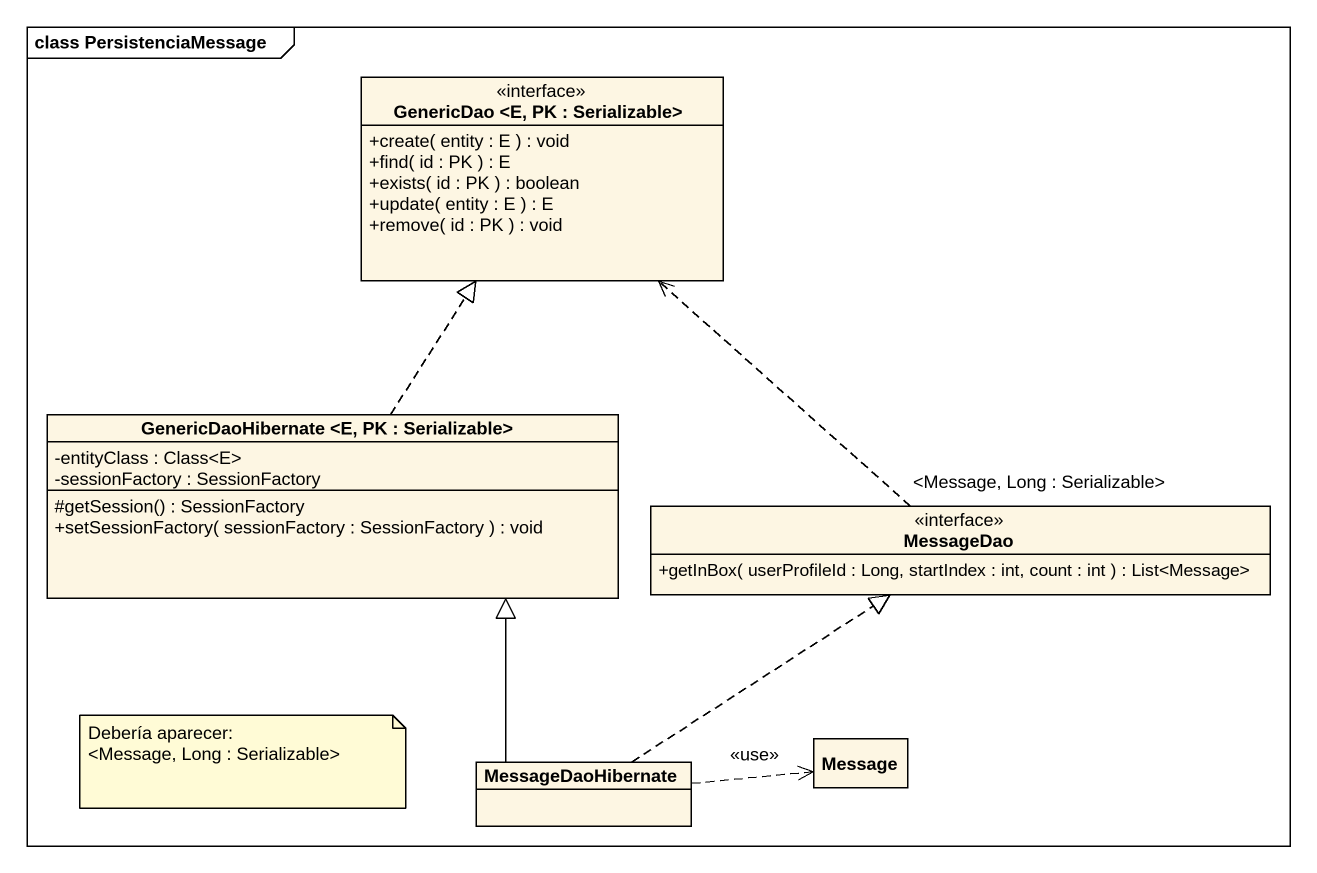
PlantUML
@startuml
mainframe class PersistenciaMessage
hide circle
hide empty members
skinparam classAttributeIconSize 0
interface "GenericDao <E, PK : Serializable>" as GenericDao_E_PK_Serializable {
  +create( entity : E ) : void
  +find( id : PK ) : E
  +exists( id : PK ) : boolean
  +update( entity : E ) : E
  +remove( id : PK ) : void
}
class "GenericDaoHibernate <E, PK : Serializable>" as GenericDaoHibernate_E_PK {
  -entityClass : Class<E>
  -sessionFactory : SessionFactory
  #getSession() : SessionFactory
  +setSessionFactory( sessionFactory : SessionFactory ) : void
}
interface MessageDao {
  +getInBox( userProfileId : Long, startIndex : int, count : int ) : List<Message>
}
class MessageDaoHibernate
class Message
GenericDaoHibernate_E_PK .up.|> GenericDao_E_PK_Serializable
MessageDao .up.> GenericDao_E_PK_Serializable : <Message, Long : Serializable>
MessageDaoHibernate -up-|> GenericDaoHibernate_E_PK
MessageDaoHibernate .up.|> MessageDao
MessageDaoHibernate .right.> Message : <<use>>
note as N1
  Debería aparecer:
  <Message, Long : Serializable>
end note
@enduml
